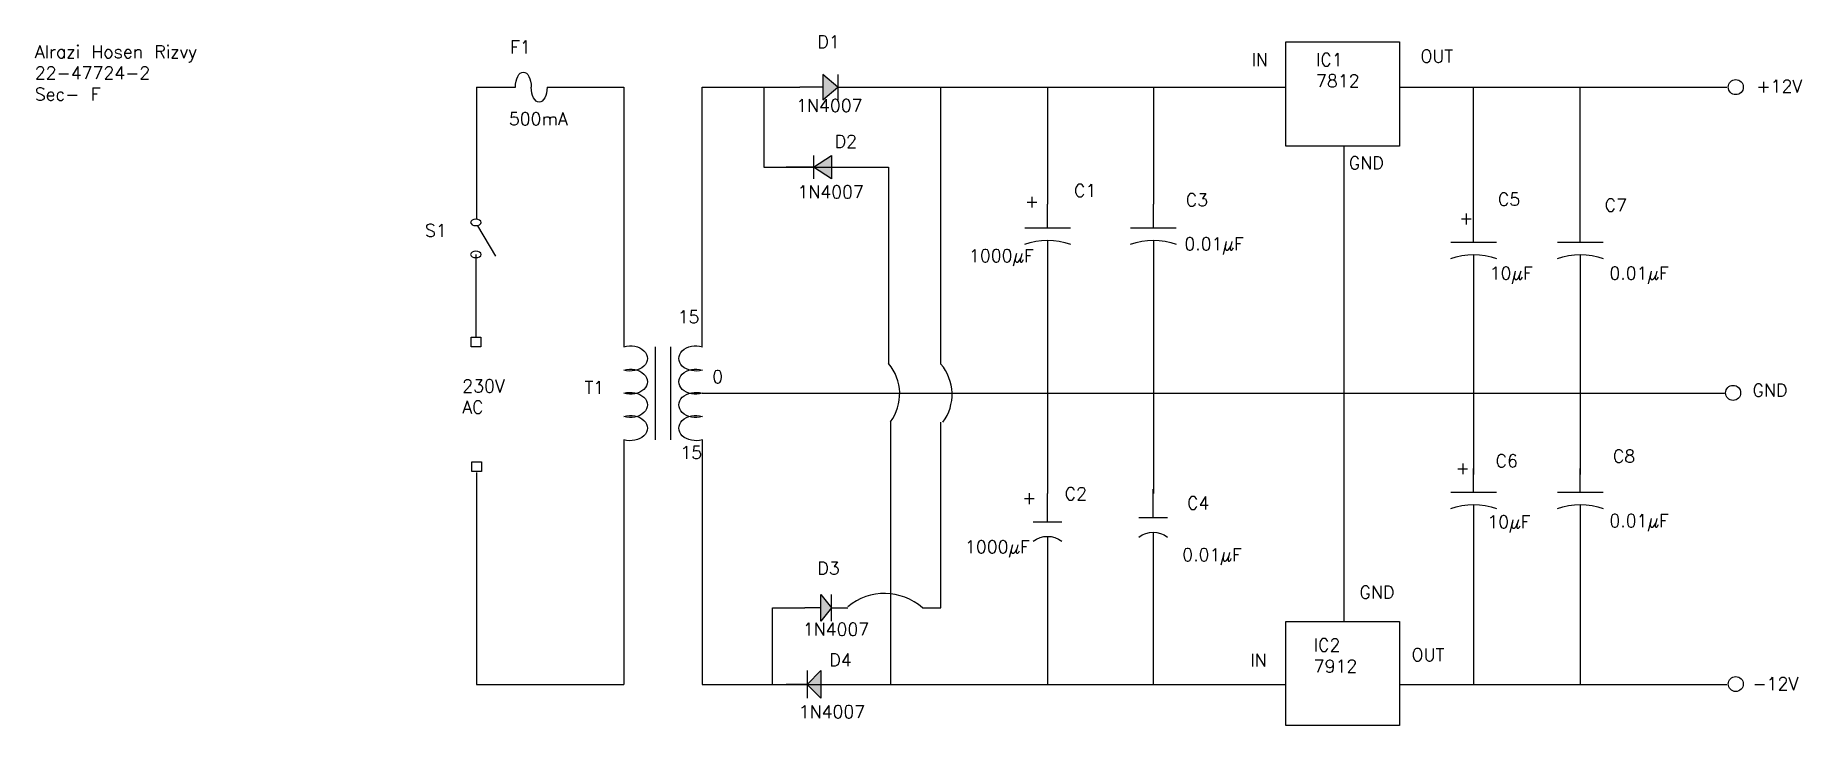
# Model space of a CAD drawing. Header units: millimetres. Extents: x -260 to 3909, y 31 to 1660.
import ezdxf

# ---------------------------------------------------------------- set-up
doc = ezdxf.new("R2010")
doc.units = ezdxf.units.MM
doc.styles.get("Standard").update_dxf_attribs({"font": 'txt.shx', "height": 30})

# ---------------------------------------------------------------- blocks, each defined once
blk = doc.blocks.new('Fuse')
at = {"color": 7}
for p, q in [((0, 0), (0.05, 0)), ((0.35, 0), (0.4, 0))]:
    blk.add_line(p, q, dxfattribs=at)
for centre, start, end in [((0.125, 0), 180, 0), ((0.275, 0), 0, 180)]:
    blk.add_arc(centre, 0.075, start, end, dxfattribs=at)
blk = doc.blocks.new('Switch - SPST Open')
at = {"color": 7}
blk.add_line((0.027156, -0.00762), (0.264557, -0.092586), dxfattribs=at)
for centre in [(0, 0), (0.25, 0)]:
    blk.add_circle(centre, 0.025, dxfattribs=at)
blk = doc.blocks.new('Transformer')
at = {"color": 7}
for p, q in [((0.1, 0), (0.1, 0.4)), ((0.15, 0.4), (0.15, 0))]:
    blk.add_line(p, q, dxfattribs=at)
for centre, start, end in [((0.0208, 0.35), 247.3801, 112.6199), ((0.2292, 0.35), 67.3801, 292.6199), ((0.0208, 0.25), 247.3801, 112.6199), ((0.2292, 0.25), 67.3801, 292.6199), ((0.0208, 0.15), 247.3801, 112.6199), ((0.2292, 0.15), 67.3801, 292.6199), ((0.0208, 0.05), 247.3801, 112.6199), ((0.2292, 0.05), 67.3801, 292.6199)]:
    blk.add_arc(centre, 0.0542, start, end, dxfattribs=at)
blk = doc.blocks.new('Diode')
at = {"color": 7}
for p, q in [((0.15, 0.125), (0.25, 0)), ((0.15, -0.125), (0.15, 0.125)), ((0.25, -0.125), (0.25, 0.125)), ((0.15, 0), (0, 0)), ((0.25, 0), (0.15, -0.125)), ((0.25, 0), (0.4, 0))]:
    blk.add_line(p, q, dxfattribs=at)
blk.add_solid([(0.15, -0.125), (0.25, 0), (0.15, 0.125)], dxfattribs=at)
blk = doc.blocks.new('Capacitor')
at = {"color": 7}
for p, q in [((0.15, -0.1), (0.15, 0.1)), ((0.15, 0), (0, 0)), ((0.225, 0), (0.4, 0))]:
    blk.add_line(p, q, dxfattribs=at)
blk.add_arc((0.4375, 0), 0.2125, 151.9275, 208.0725, dxfattribs=at)

msp = doc.modelspace()

# ---------------------------------------------------------------- linework, layer by layer
at = {"color": 4}
for p, q in [((781.5, 1537.5), (860.6, 1537.5)), ((781.5, 1537.5), (781.5, 1226.9)), ((960.1, 1537.5), (1129.1, 1537.5)), ((1129.1, 1537.5), (1129.1, 924.8)), ((1314.2, 924.8), (1314.2, 1537.5)), ((1314.2, 1537.5), (1544.5, 1537.5)), ((1459.7, 1537.5), (1459.7, 1348.5)), ((1688.1, 1537.5), (2378.9, 1537.5)), ((1877.2, 884.2), (1877.2, 1537.5)), ((2129, 1537.5), (2129, 1261.3)), ((2378.9, 1537.5), (2378.9, 1261.3)), ((2378.9, 1537.5), (2691.4, 1537.5)), ((2960.1, 1537.5), (3063.6, 1537.5)), ((3063.6, 1537.5), (3385.7, 1537.5)), ((3133.9, 1537.5), (3133.9, 1219.3)), ((3385.7, 1537.5), (3385.7, 1219.3)), ((3385.7, 1537.5), (3732.7, 1537.5)), ((2828.5, 1398.3), (2828.5, 277.1)), ((1459.7, 1348.5), (1683, 1348.5)), ((1683, 1348.5), (1753.7, 1348.5)), ((1753.7, 1348.5), (1753.7, 885.2)), ((779.8, 1142.8), (779.8, 947.3)), ((2129, 1110.2), (2129, 579.1)), ((2378.9, 1110.2), (2378.9, 579.1)), ((3134.7, 1076.7), (3134.7, 623.8)), ((3386.5, 1076.7), (3386.5, 623.8)), ((1314.2, 815.2), (3386.5, 815.2)), ((3386.5, 815.2), (3727.1, 815.2)), ((1758.2, 747.9), (1758.2, 128.5)), ((1877.2, 309), (1877.2, 746.8)), ((1129.1, 705.6), (1129.1, 128.5)), ((1314.2, 705.6), (1314.2, 128.5)), ((781.5, 628.3), (781.5, 128.5)), ((3134.7, 486.8), (3134.7, 128.5)), ((3386.5, 486.8), (3386.5, 128.5)), ((2129, 398.9), (2129, 128.5)), ((2378.3, 408.5), (2378.3, 128.5)), ((1479.5, 128.5), (1479.5, 309)), ((1479.5, 309), (1555.8, 309)), ((1833.8, 309), (1877.2, 309)), ((781.5, 128.5), (1129.1, 128.5)), ((1314.2, 128.5), (1643.4, 128.5)), ((1643.4, 128.5), (2378.3, 128.5)), ((2378.3, 128.5), (2691.4, 128.5)), ((2960.1, 128.5), (3063.6, 128.5)), ((3063.6, 128.5), (3386.5, 128.5)), ((3386.5, 128.5), (3732.7, 128.5))]:
    msp.add_line(p, q, dxfattribs=at)
for points in [[(2691.4, 1644.4), (2960.1, 1644.4), (2960.1, 1398.3), (2691.4, 1398.3)], [(768.5, 947.3), (791.1, 947.3), (791.1, 924.8), (768.5, 924.8)], [(770.2, 653.7), (792.8, 653.7), (792.8, 631.1), (770.2, 631.1)], [(2691.4, 277.1), (2960.1, 277.1), (2960.1, 31.1), (2691.4, 31.1)]]:
    msp.add_lwpolyline(points, close=True, dxfattribs=at)
for centre in [(3753.5, 1537.6), (3747.2, 816.2), (3753.5, 129.3)]:
    msp.add_circle(centre, 17.7, dxfattribs=at)
for centre, radius, start, end in [((1670.3, 813.7), 109.8, 323.184, 40.6241), ((1793.9, 812.7), 109.8, 323.184, 40.6241), ((1744.1, 207.4), 135.5, 48.5176, 129.6649)]:
    msp.add_arc(centre, radius, start, end, dxfattribs=at)

# ---------------------------------------------------------------- block references
for name, p, xscale, yscale, zscale in [('Fuse', (860.6, 1537.5), 248.7157914102736, -474.3769813502558, 248.7157914102736), ('Diode', (1544.5, 1537.5), 359.011226489969, -239.8501289263493, 359.011226489969), ('Diode', (1683, 1348.5), -426.8558688667163, -220.3312769445447, 426.8558688667163), ('Diode', (1555.8, 309), 254.417411347602, 251.4036385549912, 254.417411347602)]:
    msp.add_blockref(name, p, dxfattribs=dict(at, xscale=xscale, yscale=yscale, zscale=zscale))
for name, p, xscale, yscale, zscale, rotation in [('Capacitor', (2129, 1261.3), 377.738166792733, -539.6244934614651, 377.738166792733, 270), ('Capacitor', (2378.9, 1261.3), 377.738166792733, -539.6244934614651, 377.738166792733, 270), ('Switch - SPST Open', (779.8, 1218.4), 302.4157988007737, -499.7900368387964, 302.4157988007737, 270), ('Capacitor', (3134.7, 1227.8), 377.738166792733, -539.6244934614651, 377.738166792733, 270), ('Capacitor', (3386.5, 1227.8), 377.738166792733, -539.6244934614651, 377.738166792733, 270), ('Transformer', (1129.1, 924.8), -740.4947618648857, 547.792467725706, 740.4947618648857, 180), ('Capacitor', (3134.7, 637.9), 377.738166792733, -539.6244934614651, 377.738166792733, 270), ('Capacitor', (3386.5, 637.9), 377.738166792733, -539.6244934614651, 377.738166792733, 270), ('Capacitor', (2378.3, 588.7), 450.4877444178965, -338.3138010713478, 450.4877444178965, 270), ('Capacitor', (2129, 579.1), 450.4877444178965, -338.3138010713478, 450.4877444178965, 270), ('Diode', (1643.4, 128.5), 327.9157666180236, 259.5897358659213, 327.9157666180236, 180)]:
    msp.add_blockref(name, p, dxfattribs=dict(at, xscale=xscale, yscale=yscale, zscale=zscale, rotation=rotation))

# ---------------------------------------------------------------- texts
for s, p in [('F1', (860.6, 1617.2)), ('D1', (1585.7, 1629.7)), ('IN', (2610.4, 1587.3)), ('IC1', (2762.7, 1587.3)), ('OUT', (3009.2, 1595.6)), ('7812', (2762.7, 1537.3)), ('+12V', (3802.2, 1524.6)), ('1N4007', (1535.5, 1479.2)), ('500mA', (857.5, 1447.8)), ('D2', (1626.5, 1394.5)), ('GND', (2840.2, 1343.8)), ('1N4007', (1538.6, 1275.3)), ('C1', (2191.5, 1278.5)), ('+', (2075.4, 1253.4)), ('C3', (2455.2, 1256.5)), ('C5', (3192, 1258)), ('C7', (3444, 1244.2)), ('S1', (659.7, 1184.4)), ('+', (3100.6, 1213.7)), ('0.01µF', (2452, 1153)), ('1000µF', (1943.5, 1124.8)), ('10µF', (3172.6, 1083.6)), ('0.01µF', (3455.1, 1083.6)), ('15', (1256.1, 980.5)), ('230V', (747.6, 817.4)), ('T1', (1036.4, 814.2)), ('0', (1337.7, 839.3)), ('GND', (3792.9, 807.5)), ('AC', (747.6, 767.4)), ('15', (1262.4, 660.6)), ('C6', (3186.4, 640.8)), ('C8', (3463.4, 651.9)), ('+', (3092.3, 624.2)), ('C2', (2169.5, 563.3)), ('+', (2069.1, 553.9)), ('C4', (2458.3, 541.4)), ('10µF', (3167.1, 496.9)), ('0.01µF', (3455.1, 499.7)), ('1000µF', (1934.1, 437.9)), ('D3', (1585.7, 387.7)), ('0.01µF', (2447, 419.4)), ('GND', (2865.2, 330.9)), ('1N4007', (1551.2, 243.4)), ('IC2', (2757.2, 206.4)), ('OUT', (2988.2, 183.4)), ('D4', (1613.9, 171.2)), ('IN', (2607.6, 170.4)), ('7912', (2757.2, 156.4)), ('-12V', (3792.9, 115.1)), ('1N4007', (1541.7, 48.9))]:
    msp.add_text(s, height=30).set_placement(p)
at = {"insert": (-261.4, 1636), "char_height": 30, "attachment_point": 1}
msp.add_mtext('{\\C4;Alrazi Hosen Rizvy\\P22-47724-2\\PSec- F}', dxfattribs=at)

doc.saveas('drawing.dxf')
